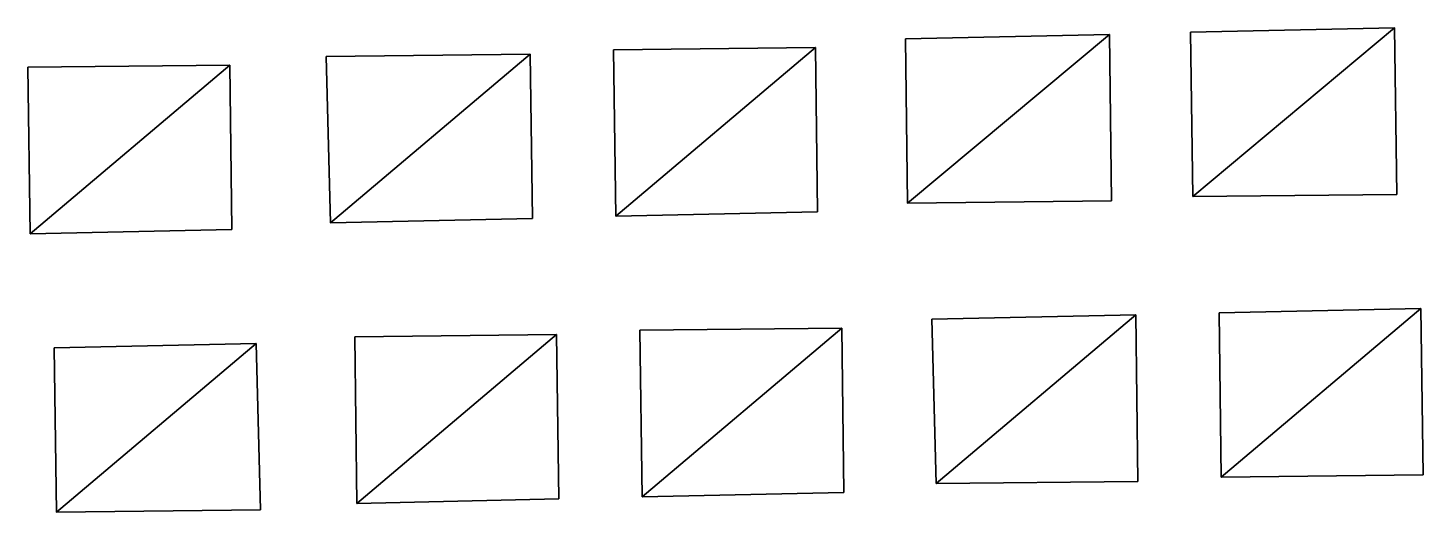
# Model space of a CAD drawing. Header units: metres. Extents: x -3947 to 4280, y -3529 to 2326.
# Drawn here: x -2123.2 to -2059.6, y 216.8 to 238.9 of the extents above; entities that cross this region are included whole.
import ezdxf

# ---------------------------------------------------------------- set-up
doc = ezdxf.new("R2010")
doc.units = ezdxf.units.M

msp = doc.modelspace()

# ---------------------------------------------------------------- linework, layer by layer
at = {"layer": 'MUROS'}
for points in [[(-2083.2, 238.4), (-2073.9, 238.6), (-2073.9, 238.6, 4.5), (-2083.2, 238.4, 4.5)], [(-2073.9, 238.6), (-2073.8, 231), (-2073.8, 231, 4.5), (-2073.9, 238.6, 4.5)], [(-2070.2, 238.7), (-2060.9, 238.9), (-2060.9, 238.9, 4.5), (-2070.2, 238.7, 4.5)], [(-2070.1, 231.2), (-2070.2, 238.7), (-2070.2, 238.7, 4.5), (-2070.1, 231.2, 4.5)], [(-2060.9, 238.9), (-2060.8, 231.3), (-2060.8, 231.3, 4.5), (-2060.9, 238.9, 4.5)], [(-2096.5, 237.9), (-2087.3, 238), (-2087.3, 238, 4.5), (-2096.5, 237.9, 4.5)], [(-2096.4, 230.3), (-2096.5, 237.9), (-2096.5, 237.9, 4.5), (-2096.4, 230.3, 4.5)], [(-2087.3, 238), (-2087.2, 230.5), (-2087.2, 230.5, 4.5), (-2087.3, 238, 4.5)], [(-2083.1, 230.9), (-2083.2, 238.4), (-2083.2, 238.4, 4.5), (-2083.1, 230.9, 4.5)], [(-2109.6, 237.6), (-2100.3, 237.7), (-2100.3, 237.7, 4.5), (-2109.6, 237.6, 4.5)], [(-2109.4, 230), (-2109.6, 237.6), (-2109.6, 237.6, 4.5), (-2109.4, 230, 4.5)], [(-2100.3, 237.7), (-2100.2, 230.2), (-2100.2, 230.2, 4.5), (-2100.3, 237.7, 4.5)], [(-2123.2, 237.1), (-2114, 237.2), (-2114, 237.2, 4.5), (-2123.2, 237.1, 4.5)], [(-2123.1, 229.5), (-2123.2, 237.1), (-2123.2, 237.1, 4.5), (-2123.1, 229.5, 4.5)], [(-2114, 237.2), (-2113.9, 229.7), (-2113.9, 229.7, 4.5), (-2114, 237.2, 4.5)], [(-2073.8, 231), (-2083.1, 230.9), (-2083.1, 230.9, 4.5), (-2073.8, 231, 4.5)], [(-2060.8, 231.3), (-2070.1, 231.2), (-2070.1, 231.2, 4.5), (-2060.8, 231.3, 4.5)], [(-2087.2, 230.5), (-2096.4, 230.3), (-2096.4, 230.3, 4.5), (-2087.2, 230.5, 4.5)], [(-2113.9, 229.7), (-2123.1, 229.5), (-2123.1, 229.5, 4.5), (-2113.9, 229.7, 4.5)], [(-2100.2, 230.2), (-2109.4, 230), (-2109.4, 230, 4.5), (-2100.2, 230.2, 4.5)], [(-2082, 225.6), (-2072.7, 225.8), (-2072.7, 225.8, 4.5), (-2082, 225.6, 4.5)], [(-2072.7, 225.8), (-2072.6, 218.2), (-2072.6, 218.2, 4.5), (-2072.7, 225.8, 4.5)], [(-2068.9, 225.9), (-2059.7, 226.1), (-2059.7, 226.1, 4.5), (-2068.9, 225.9, 4.5)], [(-2068.8, 218.4), (-2068.9, 225.9), (-2068.9, 225.9, 4.5), (-2068.8, 218.4, 4.5)], [(-2059.7, 226.1), (-2059.6, 218.5), (-2059.6, 218.5, 4.5), (-2059.7, 226.1, 4.5)], [(-2095.3, 225.1), (-2086.1, 225.2), (-2086.1, 225.2, 4.5), (-2095.3, 225.1, 4.5)], [(-2086.1, 225.2), (-2086, 217.7), (-2086, 217.7, 4.5), (-2086.1, 225.2, 4.5)], [(-2081.8, 218.1), (-2082, 225.6), (-2082, 225.6, 4.5), (-2081.8, 218.1, 4.5)], [(-2108.3, 224.8), (-2099.1, 224.9), (-2099.1, 224.9, 4.5), (-2108.3, 224.8, 4.5)], [(-2108.2, 217.2), (-2108.3, 224.8), (-2108.3, 224.8, 4.5), (-2108.2, 217.2, 4.5)], [(-2099.1, 224.9), (-2099, 217.4), (-2099, 217.4, 4.5), (-2099.1, 224.9, 4.5)], [(-2095.2, 217.5), (-2095.3, 225.1), (-2095.3, 225.1, 4.5), (-2095.2, 217.5, 4.5)], [(-2122, 224.3), (-2112.8, 224.5), (-2112.8, 224.5, 4.5), (-2122, 224.3, 4.5)], [(-2121.9, 216.8), (-2122, 224.3), (-2122, 224.3, 4.5), (-2121.9, 216.8, 4.5)], [(-2112.8, 224.5), (-2112.6, 216.9), (-2112.6, 216.9, 4.5), (-2112.8, 224.5, 4.5)], [(-2072.6, 218.2), (-2081.8, 218.1), (-2081.8, 218.1, 4.5), (-2072.6, 218.2, 4.5)], [(-2059.6, 218.5), (-2068.8, 218.4), (-2068.8, 218.4, 4.5), (-2059.6, 218.5, 4.5)], [(-2086, 217.7), (-2095.2, 217.5), (-2095.2, 217.5, 4.5), (-2086, 217.7, 4.5)], [(-2112.6, 216.9), (-2121.9, 216.8), (-2121.9, 216.8, 4.5), (-2112.6, 216.9, 4.5)], [(-2099, 217.4), (-2108.2, 217.2), (-2108.2, 217.2, 4.5), (-2099, 217.4, 4.5)]]:
    msp.add_3dface(points, dxfattribs=at)
at = {"layer": 'TECHOS'}
for points in [[(-2083.1, 230.9, 4.5), (-2083.2, 238.4, 4.5), (-2073.9, 238.6, 4.5)], [(-2083.1, 230.9, 4.5), (-2073.9, 238.6, 4.5), (-2073.8, 231, 4.5)], [(-2070.1, 231.2, 4.5), (-2070.2, 238.7, 4.5), (-2060.9, 238.9, 4.5)], [(-2070.1, 231.2, 4.5), (-2060.9, 238.9, 4.5), (-2060.8, 231.3, 4.5)], [(-2096.4, 230.3, 4.5), (-2096.5, 237.9, 4.5), (-2087.3, 238, 4.5)], [(-2096.4, 230.3, 4.5), (-2087.3, 238, 4.5), (-2087.2, 230.5, 4.5)], [(-2109.4, 230, 4.5), (-2109.6, 237.6, 4.5), (-2100.3, 237.7, 4.5)], [(-2109.4, 230, 4.5), (-2100.3, 237.7, 4.5), (-2100.2, 230.2, 4.5)], [(-2123.1, 229.5, 4.5), (-2123.2, 237.1, 4.5), (-2114, 237.2, 4.5)], [(-2123.1, 229.5, 4.5), (-2114, 237.2, 4.5), (-2113.9, 229.7, 4.5)], [(-2081.8, 218.1, 4.5), (-2082, 225.6, 4.5), (-2072.7, 225.8, 4.5)], [(-2081.8, 218.1, 4.5), (-2072.7, 225.8, 4.5), (-2072.6, 218.2, 4.5)], [(-2068.8, 218.4, 4.5), (-2068.9, 225.9, 4.5), (-2059.7, 226.1, 4.5)], [(-2068.8, 218.4, 4.5), (-2059.7, 226.1, 4.5), (-2059.6, 218.5, 4.5)], [(-2095.2, 217.5, 4.5), (-2095.3, 225.1, 4.5), (-2086.1, 225.2, 4.5)], [(-2095.2, 217.5, 4.5), (-2086.1, 225.2, 4.5), (-2086, 217.7, 4.5)], [(-2108.2, 217.2, 4.5), (-2108.3, 224.8, 4.5), (-2099.1, 224.9, 4.5)], [(-2108.2, 217.2, 4.5), (-2099.1, 224.9, 4.5), (-2099, 217.4, 4.5)], [(-2121.9, 216.8, 4.5), (-2122, 224.3, 4.5), (-2112.8, 224.5, 4.5)], [(-2121.9, 216.8, 4.5), (-2112.8, 224.5, 4.5), (-2112.6, 216.9, 4.5)]]:
    msp.add_3dface(points, dxfattribs=at)

doc.saveas('drawing.dxf')
